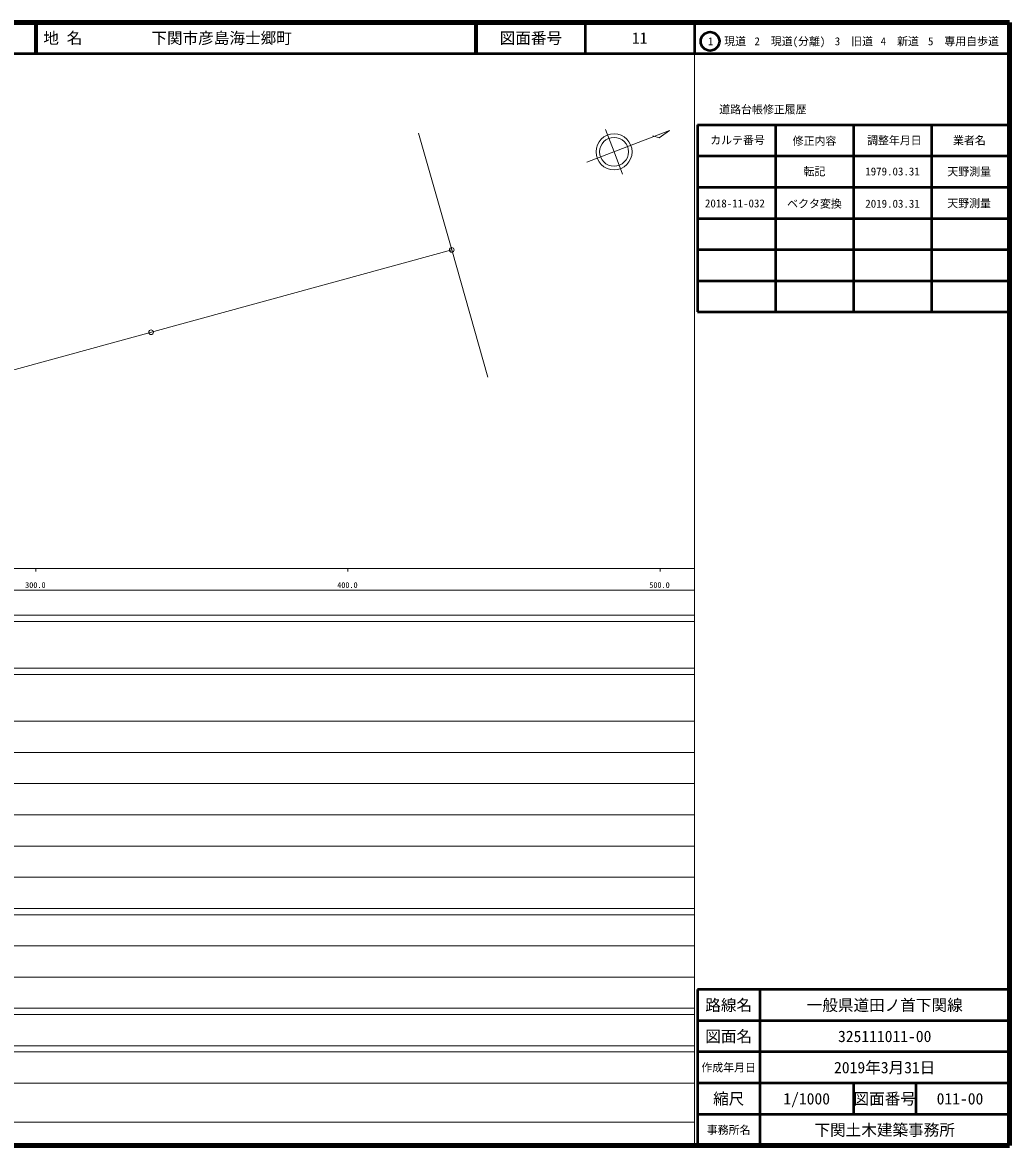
# Model space of a CAD drawing. Units: millimetres, scale not verified. Extents: x 40000 to 680000, y 20000 to 380000.
# Drawn here: x 363711 to 680000, y 20000 to 380000 of the extents above; entities that cross this region are included whole.
import ezdxf
from ezdxf.enums import TextEntityAlignment as Align

# ---------------------------------------------------------------- set-up
doc = ezdxf.new("R2010")
doc.units = ezdxf.units.MM
doc.header["$LTSCALE"] = 1000
for name, color, linetype, lineweight in [('M-BMK-OTRS', 5, 'Continuous', 13), ('M-BMK-SRVR', 3, 'Continuous', 13), ('M-TTL', 2, 'Continuous', 140), ('M-TTL-BAND', 7, 'Continuous', 13), ('M-TTL-FRAM', 2, 'Continuous', 50), ('M-TTL-LINE', 7, 'Continuous', 50), ('M-WORK', 1, 'Continuous', 13)]:
    doc.layers.add(name, color=color, linetype=linetype, lineweight=lineweight)
doc.layers.add('M-TTL-TXT', color=7, linetype='Continuous')
doc.styles.add('ＭＳ ゴシック', font='')
doc.styles.get('ＭＳ ゴシック').set_extended_font_data('MS Gothic')

msp = doc.modelspace()

# ---------------------------------------------------------------- linework, layer by layer
at = {"layer": 'M-BMK-OTRS'}
for p, q in [((490661, 344487), (501253, 307086)), ((501253, 307086), (512882, 266292))]:
    msp.add_line(p, q, dxfattribs=at)
at = {"layer": 'M-BMK-SRVR'}
for p, q in [((553274, 338542), (550518, 345732)), ((556029, 331352), (553274, 338542))]:
    msp.add_line(p, q, dxfattribs=at)
msp.add_lwpolyline([(544531, 335192), (571060, 345358), (567769, 343016), (565733, 343697)], dxfattribs=at)
for radius in [5775, 4620]:
    msp.add_circle((553274, 338542), radius, dxfattribs=at)
at = {"layer": 'M-TTL'}
for p, q in [((680000, 380000), (40000, 380000)), ((680000, 20000), (680000, 380000)), ((40000, 20000), (680000, 20000))]:
    msp.add_line(p, q, dxfattribs=at)
at = {"layer": 'M-TTL-BAND'}
for p, q in [((579000, 20000), (579000, 370000)), ((40000, 205000), (579000, 205000)), ((368000, 205000), (368000, 204000)), ((468000, 205000), (468000, 204000)), ((568000, 205000), (568000, 204000)), ((68000, 198000), (579000, 198000)), ((40000, 190000), (579000, 190000)), ((40000, 188000), (579000, 188000)), ((40000, 173000), (579000, 173000)), ((40000, 171000), (579000, 171000)), ((40000, 156000), (579000, 156000)), ((46000, 146000), (579000, 146000)), ((52000, 136000), (579000, 136000)), ((46000, 126000), (579000, 126000)), ((52000, 116000), (579000, 116000)), ((46000, 106000), (579000, 106000)), ((40000, 96000), (579000, 96000)), ((40000, 94000), (579000, 94000)), ((49000, 84000), (579000, 84000)), ((40000, 74000), (579000, 74000)), ((40000, 64000), (579000, 64000)), ((40000, 62000), (579000, 62000)), ((40000, 52000), (579000, 52000)), ((40000, 50000), (579000, 50000)), ((40000, 40000), (579000, 40000)), ((68000, 27500), (579000, 27500))]:
    msp.add_line(p, q, dxfattribs=at)
at = {"layer": 'M-TTL-FRAM'}
for p, q in [((580000, 347197), (580000, 287197)), ((580000, 347197), (680000, 347197)), ((580000, 287197), (680000, 287197)), ((680000, 70000), (580000, 70000)), ((580000, 70000), (580000, 20000))]:
    msp.add_line(p, q, dxfattribs=at)
at = {"layer": 'M-TTL-LINE'}
for p, q in [((367750, 380000), (367750, 370000)), ((368250, 380000), (368250, 370000)), ((508747, 380000), (508747, 370000)), ((509247, 380000), (509247, 370000)), ((543997, 380000), (543997, 370000)), ((579000, 380000), (579000, 370000)), ((40000, 370000), (680000, 370000)), ((605000, 347197), (605000, 287197)), ((630000, 347197), (630000, 287197)), ((655000, 347197), (655000, 287197)), ((580000, 337197), (680000, 337197)), ((580000, 327197), (680000, 327197)), ((580000, 317197), (680000, 317197)), ((580000, 307197), (680000, 307197)), ((580000, 297197), (680000, 297197)), ((600000, 70000), (600000, 20000)), ((680000, 60000), (580000, 60000)), ((680000, 50000), (580000, 50000)), ((680000, 40000), (580000, 40000)), ((630000, 40000), (630000, 30000)), ((650000, 40000), (650000, 30000)), ((680000, 30000), (580000, 30000))]:
    msp.add_line(p, q, dxfattribs=at)
msp.add_circle((584031, 373958), 3000, dxfattribs=at)
at = {"layer": 'M-WORK'}
msp.add_line((218709, 229697), (501253, 307086), dxfattribs=at)
for centre in [(501253, 307086), (404913, 280699)]:
    msp.add_circle(centre, 750, dxfattribs=at)

# ---------------------------------------------------------------- texts
at = {"layer": 'M-TTL-BAND', "style": 'ＭＳ ゴシック'}
for s, p in [('300.0', (367844, 198195)), ('400.0', (467844, 198195)), ('500.0', (567844, 198195))]:
    msp.add_text(s, height=1833, dxfattribs=at).set_placement(p, align=Align.BOTTOM_CENTER)
at = {"layer": 'M-TTL-TXT', "style": 'ＭＳ ゴシック'}
for s, p in [('地 名', (370380, 375000)), ('下関市彦島海士郷町', (405024, 375000))]:
    msp.add_text(s, height=3666, dxfattribs=at).set_placement(p, align=Align.MIDDLE_LEFT)
for s, height, p in [('図面番号', 3666, (526622, 375000)), ('11', 3666, (561497, 375000)), ('1\u3000現道', 2566, (589448, 373958)), ('2\u3000現道(分離)', 2566, (609619, 373958)), ('3\u3000旧道', 2566, (630121, 373958)), ('4\u3000新道', 2566, (644824, 373958)), ('5\u3000専用自歩道', 2566, (665228, 373958)), ('道路台帳修正履歴', 2566, (600968, 352113)), ('カルテ番号', 2566, (592839, 342277)), ('修正内容', 2566, (617509, 342023)), ('調整年月日', 2566, (643089, 342197)), ('業者名', 2566, (667134, 342197)), ('転記', 2566, (617500, 332245)), ('1979.03.31', 2566, (642500, 332245)), ('天野測量', 2566, (667077, 332189)), ('2018-11-032', 2566, (592000, 322000)), ('ベクタ変換', 2566, (617493, 321908)), ('2019.03.31', 2566, (642512, 321908)), ('天野測量', 2566, (667046, 322030)), ('路線名', 3666, (590000, 65000)), ('路線名', 3666, (590000, 65000)), ('一般県道田ノ首下関線', 3666, (640000, 65000)), ('図面名', 3666, (590000, 55000)), ('図面名', 3666, (590000, 55000)), ('325111011-00', 3666, (640000, 55000)), ('2019年3月31日', 3666, (640000, 45000)), ('作成年月日', 2566, (590000, 45000)), ('作成年月日', 2566, (590000, 45000)), ('縮尺', 3666, (590000, 35000)), ('縮尺', 3666, (590000, 35000)), ('1/1000', 3666, (615000, 35000)), ('図面番号', 3666, (640000, 35000)), ('図面番号', 3666, (640000, 35000)), ('011-00', 3666, (664125, 35000)), ('事務所名', 2566, (590000, 25000)), ('事務所名', 2566, (590000, 25000)), ('下関土木建築事務所', 3666, (640000, 25000))]:
    msp.add_text(s, height=height, dxfattribs=at).set_placement(p, align=Align.MIDDLE_CENTER)

doc.saveas('drawing.dxf')
